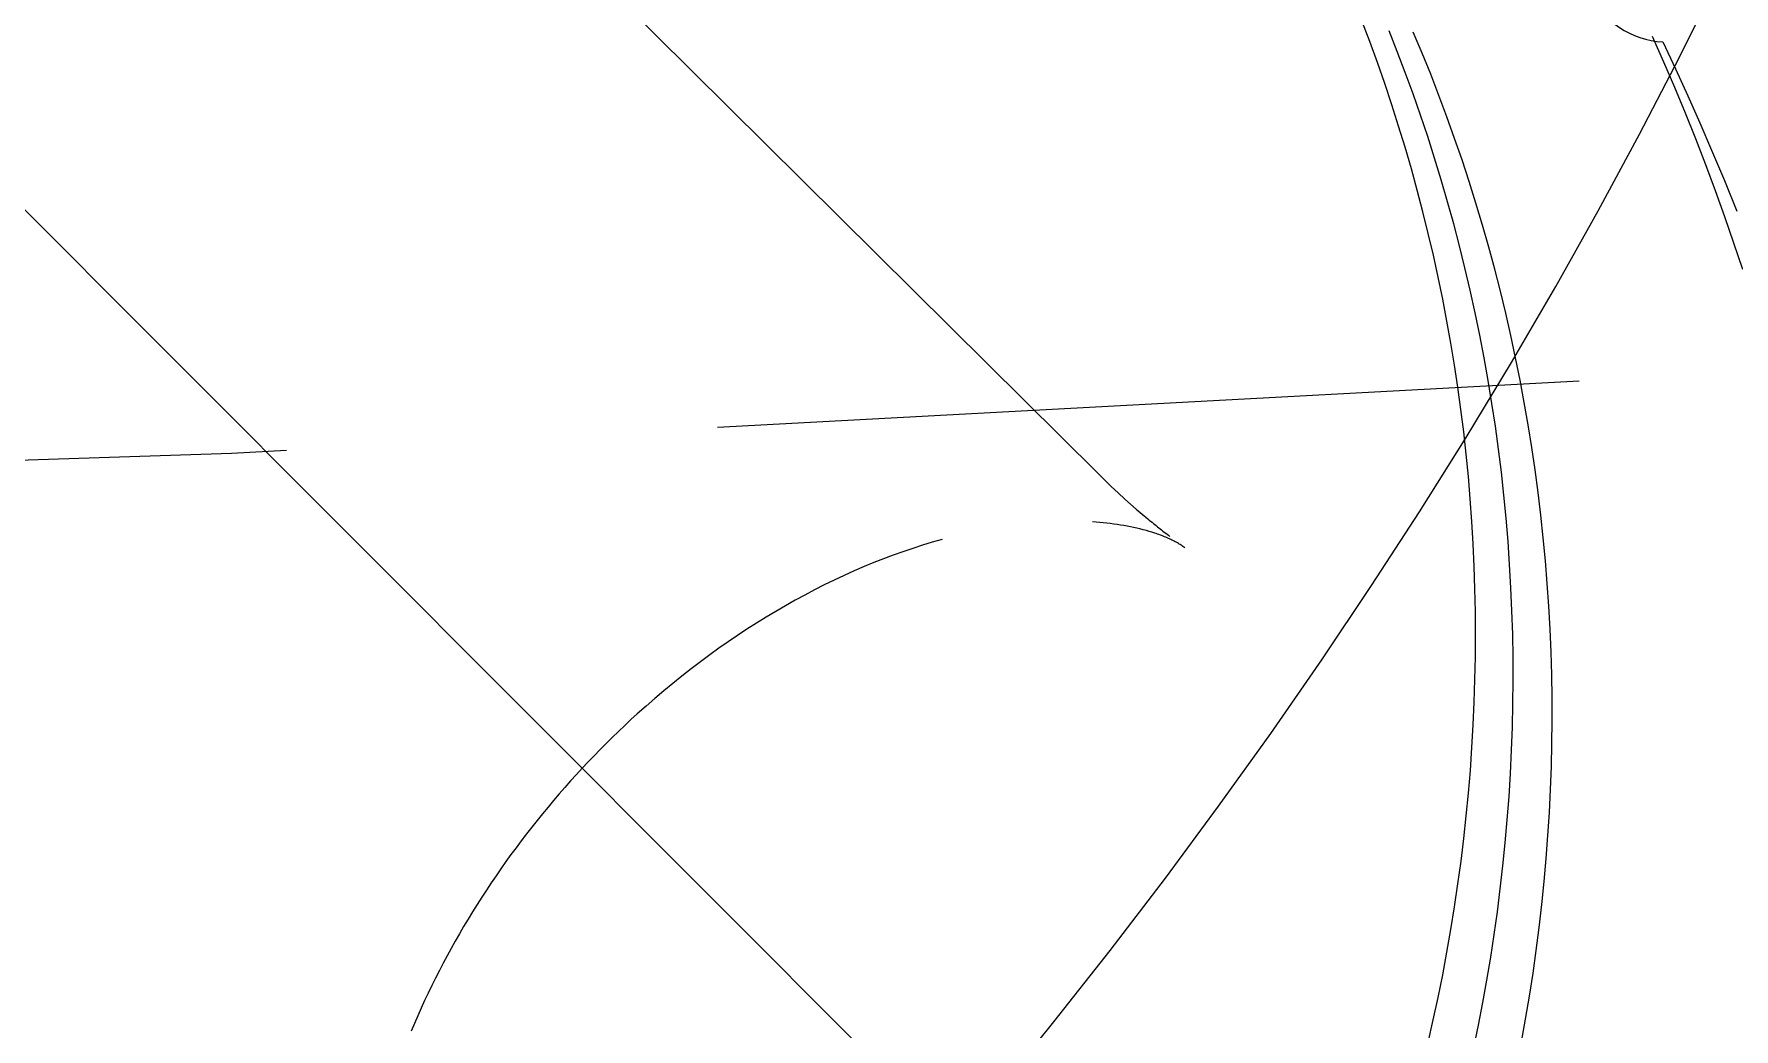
# Model space of a CAD drawing. Header units: millimetres. Extents: x -1838618 to -1600818, y -1770412 to -1553248.
# Drawn here: x -1654019 to -1653034, y -1648201 to -1647625 of the extents above; entities that cross this region are included whole.
import ezdxf

# ---------------------------------------------------------------- set-up
doc = ezdxf.new("R2010")
doc.units = ezdxf.units.MM
doc.header["$LTSCALE"] = 100
for name, pattern in [('ACAD_ISO04W100', [30, 24, -3, 0, -3]), ('DASHED', [0.75, 0.5, -0.25]), ('HIDDEN', [9.525, 6.35, -3.175])]:
    doc.linetypes.add(name, pattern=pattern)
for name, color, linetype in [('ANCHOR_MOUTH_SURFACE_-_HIDDEN', 251, 'HIDDEN'), ('ANCHOR_MOUTH_SURFACE_-_VISIBLE', 164, 'Continuous'), ('bt', 7, 'Continuous')]:
    doc.layers.add(name, color=color, linetype=linetype)

msp = doc.modelspace()

# ---------------------------------------------------------------- linework, layer by layer
at = {"color": 1, "linetype": 'ACAD_ISO04W100', "ltscale": 20}
msp.add_line((-1657772.58, -1643970.8), (-1652617.81, -1649135.69), dxfattribs=at)
at = {"layer": 'ANCHOR_MOUTH_SURFACE_-_HIDDEN', "color": 5, "ltscale": 20}
for points in [[(-1654377.07, -1646912.74), (-1653402.31, -1647879.38), (-1653394.53, -1647886.94), (-1653390.59, -1647890.68), (-1653386.6, -1647894.36), (-1653383.32, -1647897.3), (-1653380.01, -1647900.2), (-1653376.65, -1647903.04), (-1653373.26, -1647905.84)], [(-1653460.9, -1648238.23), (-1653427.7, -1648197.33), (-1653395.13, -1648155.93), (-1653363.18, -1648114.05), (-1653332.34, -1648072.33), (-1653302.13, -1648030.15), (-1653272.56, -1647987.52), (-1653243.66, -1647944.43), (-1653215.97, -1647901.74), (-1653188.95, -1647858.61), (-1653162.61, -1647815.06), (-1653136.99, -1647771.09), (-1653112.36, -1647727.19), (-1653088.46, -1647682.88), (-1653065.32, -1647638.17), (-1653054.04, -1647615.67)], [(-1653351.87, -1647922.49), (-1653352.41, -1647922.11), (-1653352.95, -1647921.74), (-1653353.49, -1647921.37), (-1653354.04, -1647921.01), (-1653354.57, -1647920.67), (-1653355.11, -1647920.34), (-1653355.65, -1647920.02), (-1653356.2, -1647919.7), (-1653356.83, -1647919.35), (-1653357.46, -1647919.01), (-1653358.1, -1647918.68), (-1653358.75, -1647918.36), (-1653359.39, -1647918.04), (-1653360.04, -1647917.73), (-1653360.7, -1647917.43), (-1653361.35, -1647917.13), (-1653362.13, -1647916.79), (-1653362.91, -1647916.45), (-1653363.7, -1647916.13), (-1653364.49, -1647915.81), (-1653365.28, -1647915.5), (-1653366.08, -1647915.19), (-1653366.88, -1647914.9), (-1653367.68, -1647914.61), (-1653368.48, -1647914.33), (-1653369.29, -1647914.06), (-1653370.91, -1647913.54), (-1653372.54, -1647913.04), (-1653374.18, -1647912.57), (-1653376.02, -1647912.07), (-1653377.87, -1647911.6), (-1653379.72, -1647911.15), (-1653381.59, -1647910.74), (-1653383.46, -1647910.35), (-1653385.33, -1647909.99), (-1653387.21, -1647909.65), (-1653389.09, -1647909.34), (-1653391.1, -1647909.03), (-1653393.12, -1647908.75), (-1653395.14, -1647908.49), (-1653397.17, -1647908.25), (-1653399.19, -1647908.05), (-1653401.22, -1647907.86), (-1653403.25, -1647907.7), (-1653405.29, -1647907.55)], [(-1653492.46, -1647917.69), (-1653498.19, -1647919.32), (-1653503.9, -1647921.05), (-1653509.58, -1647922.88), (-1653515.23, -1647924.8), (-1653520.89, -1647926.83), (-1653526.51, -1647928.95), (-1653532.09, -1647931.15), (-1653537.65, -1647933.45), (-1653543.5, -1647935.97), (-1653549.31, -1647938.59), (-1653555.07, -1647941.3), (-1653560.8, -1647944.09), (-1653566.49, -1647946.97), (-1653572.13, -1647949.93), (-1653577.72, -1647952.98), (-1653583.28, -1647956.1), (-1653588.93, -1647959.39), (-1653594.53, -1647962.76), (-1653600.09, -1647966.21), (-1653605.6, -1647969.73), (-1653611.06, -1647973.33), (-1653616.46, -1647977), (-1653621.82, -1647980.75), (-1653627.13, -1647984.57), (-1653632.58, -1647988.59), (-1653637.97, -1647992.7), (-1653643.31, -1647996.87), (-1653648.59, -1648001.12), (-1653653.81, -1648005.43), (-1653658.97, -1648009.82), (-1653664.08, -1648014.27), (-1653669.13, -1648018.78)], [(-1653669.13, -1648018.78), (-1653672.81, -1648022.14), (-1653676.45, -1648025.54), (-1653680.06, -1648028.97), (-1653683.64, -1648032.44), (-1653687.18, -1648035.94), (-1653690.7, -1648039.47), (-1653694.18, -1648043.03), (-1653697.62, -1648046.63), (-1653701.04, -1648050.27), (-1653704.43, -1648053.94), (-1653707.79, -1648057.65), (-1653711.11, -1648061.38), (-1653714.39, -1648065.15), (-1653717.64, -1648068.94), (-1653720.86, -1648072.77), (-1653724.04, -1648076.62), (-1653727.18, -1648080.51), (-1653730.29, -1648084.42), (-1653733.36, -1648088.36), (-1653736.39, -1648092.34), (-1653739.38, -1648096.33), (-1653742.34, -1648100.36), (-1653745.26, -1648104.42), (-1653748.14, -1648108.5), (-1653750.99, -1648112.61), (-1653753.79, -1648116.74), (-1653756.55, -1648120.91), (-1653759.28, -1648125.09), (-1653761.96, -1648129.31), (-1653764.61, -1648133.55), (-1653767.21, -1648137.81), (-1653769.77, -1648142.1), (-1653772.21, -1648146.29), (-1653774.62, -1648150.5), (-1653776.98, -1648154.72), (-1653779.31, -1648158.98), (-1653781.59, -1648163.25), (-1653783.83, -1648167.55), (-1653786.03, -1648171.86), (-1653788.19, -1648176.2), (-1653790.3, -1648180.56), (-1653792.37, -1648184.94), (-1653794.39, -1648189.35), (-1653796.37, -1648193.77), (-1653798.31, -1648198.21), (-1653800.2, -1648202.67)]]:
    msp.add_lwpolyline(points, dxfattribs=at)
msp.add_arc((-1653028.5, -1647486.25), 543.06, 230.59211, 232.30061, dxfattribs=at)
at = {"layer": 'ANCHOR_MOUTH_SURFACE_-_VISIBLE', "color": 6}
msp.add_lwpolyline([(-1653115.58, -1647549.59, 0.099359), (-1653122.77, -1647569.77, 0.154082), (-1653117.64, -1647601.18, 0.265343), (-1653074.98, -1647629.39)], format="xyb", dxfattribs=at)
for points in [[(-1653210.92, -1648209.28), (-1653207.94, -1648196.19), (-1653205.12, -1648183.08), (-1653202.49, -1648169.96), (-1653200.02, -1648156.83), (-1653197.72, -1648143.68), (-1653195.6, -1648130.53), (-1653193.65, -1648117.37), (-1653191.86, -1648104.2), (-1653190.25, -1648091.03), (-1653188.81, -1648077.86), (-1653187.55, -1648064.69), (-1653186.45, -1648051.52), (-1653185.52, -1648038.35), (-1653184.76, -1648025.19), (-1653184.17, -1648012.03), (-1653183.76, -1647998.88), (-1653183.51, -1647985.74), (-1653183.43, -1647972.62), (-1653183.52, -1647959.51), (-1653183.78, -1647946.41), (-1653184.21, -1647933.33), (-1653184.81, -1647920.27), (-1653185.57, -1647907.23), (-1653186.51, -1647894.22), (-1653187.61, -1647881.22), (-1653188.88, -1647868.26), (-1653190.32, -1647855.32), (-1653191.93, -1647842.41), (-1653193.71, -1647829.53), (-1653195.65, -1647816.69), (-1653197.76, -1647803.88), (-1653200.04, -1647791.11), (-1653202.48, -1647778.38), (-1653205.09, -1647765.68), (-1653207.87, -1647753.03), (-1653210.81, -1647740.42), (-1653213.92, -1647727.86), (-1653217.2, -1647715.35), (-1653220.64, -1647702.88), (-1653224.25, -1647690.46), (-1653228.02, -1647678.1), (-1653231.96, -1647665.79), (-1653236.06, -1647653.54), (-1653240.33, -1647641.35), (-1653244.77, -1647629.21), (-1653249.37, -1647617.14)], [(-1653184.43, -1648212.16), (-1653181.75, -1648199.17), (-1653179.23, -1648186.12), (-1653176.87, -1648173.02), (-1653174.67, -1648159.87), (-1653172.65, -1648146.67), (-1653170.79, -1648133.43), (-1653169.09, -1648120.16), (-1653167.57, -1648106.85), (-1653166.22, -1648093.5), (-1653165.04, -1648080.13), (-1653164.04, -1648066.74), (-1653163.21, -1648053.32), (-1653162.55, -1648039.89), (-1653162.07, -1648026.44), (-1653161.77, -1648012.98), (-1653161.64, -1647999.52), (-1653161.69, -1647986.05), (-1653161.92, -1647972.59), (-1653162.33, -1647959.13), (-1653162.91, -1647945.68), (-1653163.67, -1647932.24), (-1653164.61, -1647918.82), (-1653165.73, -1647905.42), (-1653167.02, -1647892.04), (-1653168.49, -1647878.69), (-1653170.13, -1647865.37), (-1653171.96, -1647852.09), (-1653173.95, -1647838.84), (-1653176.12, -1647825.64), (-1653178.47, -1647812.49), (-1653180.98, -1647799.38), (-1653183.67, -1647786.32), (-1653186.53, -1647773.33), (-1653189.56, -1647760.39), (-1653192.75, -1647747.51), (-1653196.11, -1647734.7), (-1653199.63, -1647721.97), (-1653203.32, -1647709.3), (-1653207.17, -1647696.71), (-1653211.18, -1647684.2), (-1653215.35, -1647671.78), (-1653219.67, -1647659.44), (-1653224.14, -1647647.19), (-1653228.77, -1647635.02), (-1653233.55, -1647622.96)], [(-1653156.8, -1648208.91), (-1653154.4, -1648195.66), (-1653152.17, -1648182.4), (-1653150.12, -1648169.13), (-1653148.24, -1648155.84), (-1653146.54, -1648142.55), (-1653145.01, -1648129.25), (-1653143.66, -1648115.94), (-1653142.48, -1648102.63), (-1653141.48, -1648089.31), (-1653140.65, -1648076), (-1653139.99, -1648062.68), (-1653139.51, -1648049.37), (-1653139.2, -1648036.07), (-1653139.06, -1648022.77), (-1653139.1, -1648009.48), (-1653139.3, -1647996.2), (-1653139.69, -1647982.94), (-1653140.24, -1647969.68), (-1653140.97, -1647956.45), (-1653141.86, -1647943.23), (-1653142.93, -1647930.02), (-1653144.17, -1647916.84), (-1653145.58, -1647903.69), (-1653147.17, -1647890.56), (-1653148.92, -1647877.45), (-1653150.84, -1647864.37), (-1653152.94, -1647851.33), (-1653155.2, -1647838.31), (-1653157.63, -1647825.33), (-1653160.24, -1647812.38), (-1653163.01, -1647799.47), (-1653165.95, -1647786.6), (-1653169.06, -1647773.77), (-1653172.34, -1647760.98), (-1653175.79, -1647748.24), (-1653179.41, -1647735.54), (-1653183.19, -1647722.89), (-1653187.15, -1647710.29), (-1653191.27, -1647697.75), (-1653195.56, -1647685.25), (-1653200.01, -1647672.81), (-1653204.64, -1647660.43), (-1653209.43, -1647648.1), (-1653214.38, -1647635.84), (-1653219.5, -1647623.64)], [(-1653081.1, -1647626.13), (-1653074.55, -1647640.83), (-1653068.18, -1647655.61), (-1653062.01, -1647670.47), (-1653056.01, -1647685.4), (-1653050.2, -1647700.41), (-1653044.57, -1647715.48), (-1653039.14, -1647730.63), (-1653033.88, -1647745.84), (-1653028.82, -1647761.12)], [(-1653074.98, -1647629.39), (-1653067.67, -1647644.96), (-1653060.52, -1647660.59), (-1653053.52, -1647676.29), (-1653046.68, -1647692.06), (-1653039.23, -1647709.72), (-1653031.96, -1647727.46)]]:
    msp.add_lwpolyline(points, dxfattribs=at)
at = {"layer": 'bt', "color": 5, "linetype": 'DASHED', "ltscale": 10, "flags": 128}
msp.add_lwpolyline([(-1651625.61, -1647745.33), (-1653904.27, -1647867.92), (-1658204.26, -1648009.24), (-1662504.26, -1648097.89), (-1666804.27, -1648159.6), (-1671104.27, -1648199.51), (-1679704.26, -1648236.74), (-1688304.27, -1648244.85), (-1696904.27, -1648245.33)], dxfattribs=at)

doc.saveas('drawing.dxf')
